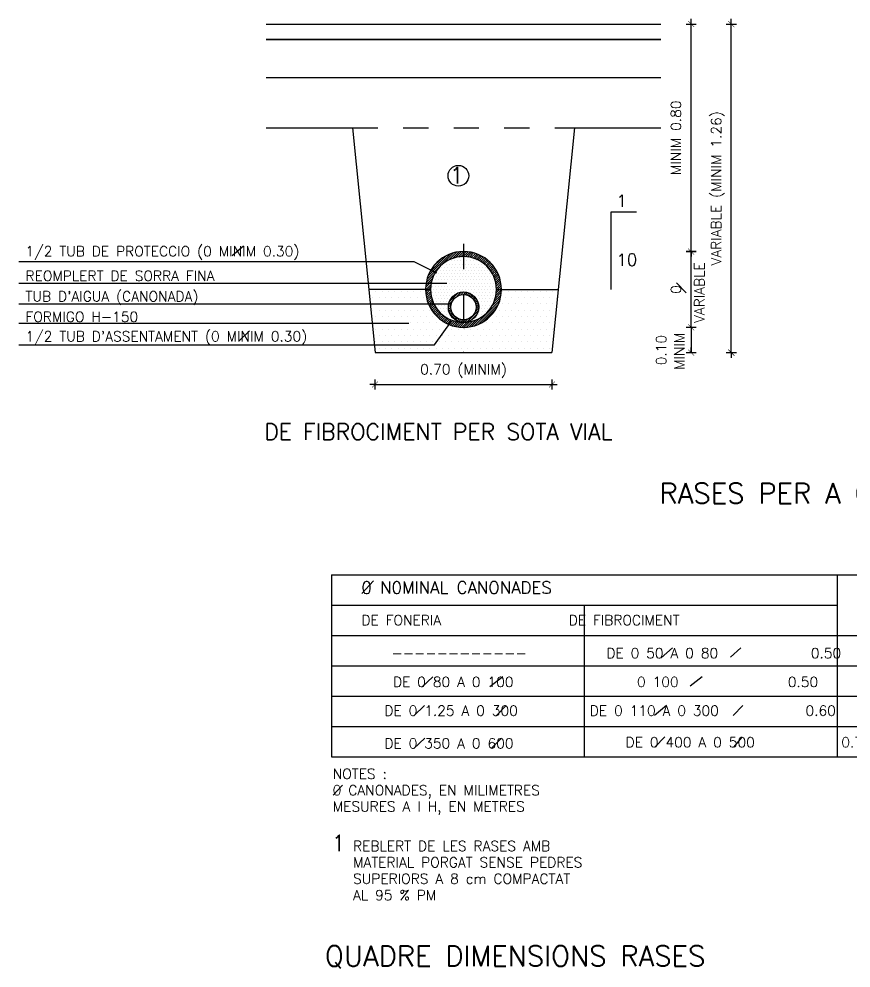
# Model space of a CAD drawing. Extents: x -0.01 to 5.52, y -0.01 to 3.75.
# Drawn here: x -0.005 to 3.286, y -0.005 to 3.749 of the extents above; entities that cross this region are included whole.
import ezdxf
from ezdxf.enums import TextEntityAlignment as Align

# ---------------------------------------------------------------- set-up
doc = ezdxf.new("R2010")
doc.units = 0
doc.header["$LTSCALE"] = 0.1
doc.linetypes.add('DASHDOT', pattern=[1, 0.5, -0.25, 0, -0.25])
doc.linetypes.add('HIDDEN', pattern=[0.375, 0.25, -0.125])
doc.layers.get('0').update_dxf_attribs({"linetype": 'CONTINUOUS'})
doc.layers.get('DEFPOINTS').update_dxf_attribs({"color": 6, "linetype": 'CONTINUOUS'})
doc.styles.add('ROMANS', font='ROMANS8')
doc.dimstyles.get("Standard").update_dxf_attribs({"dimtxt": 0.18, "dimasz": 0.18, "dimexe": 0.18, "dimexo": 0.0625, "dimgap": 0.09, "dimtad": 0, "dimtih": 1, "dimtoh": 1, "dimdec": 4, "dimzin": 0, "dimtxsty": 'STANDARD', "dimcen": 0.09, "dimazin": 3, "dimtfac": 1, "dimtdec": 4, "dimtofl": 0, "dimtmove": 0, "dimatfit": 3, "dimtolj": 1, "dimtzin": 0})

# ---------------------------------------------------------------- blocks, each defined once
blk = doc.blocks.new('COTA')
for p, q in [((0, 50), (0, -50)), ((0, 0), (50, 0))]:
    blk.add_line(p, q)
at = {"const_width": 5}
blk.add_lwpolyline([(-30, -30), (30, 30)], dxfattribs=at)
blk = doc.blocks.new('*D10')
at = {"color": 0, "linetype": 'BYBLOCK'}
blk.add_line((-528.9052, 1373.4069), (-528.9052, 1374.7061), dxfattribs=at)
at = {"layer": 'DEFPOINTS', "color": 0, "linetype": 'BYBLOCK'}
for p in [(-529.9645, 1374.7065), (-528.9052, 1374.7065), (-529.9645, 1373.4065)]:
    blk.add_point(p, dxfattribs=at)
at = {"color": 0, "linetype": 'BYBLOCK', "xscale": 0.0004, "yscale": 0.0004, "zscale": 0.0004}
for p, rotation in [((-528.9052, 1374.7065), 90), ((-528.9052, 1373.4065), 270)]:
    blk.add_blockref('COTA', p, dxfattribs=dict(at, rotation=rotation))
at = {"color": 0, "linetype": 'BYBLOCK', "style": 'ROMANS'}
blk.add_text('VARIABLE (MINIM 1.26)', height=0.04, rotation=90, dxfattribs=at).set_placement((-528.9452, 1374.0565), align=Align.CENTER)
blk = doc.blocks.new('*D9')
at = {"color": 0, "linetype": 'BYBLOCK'}
blk.add_line((-529.0643, 1373.8069), (-529.0643, 1374.7061), dxfattribs=at)
at = {"layer": 'DEFPOINTS', "color": 0, "linetype": 'BYBLOCK'}
for p in [(-529.963, 1374.7065), (-529.0643, 1374.7065), (-529.963, 1373.8065)]:
    blk.add_point(p, dxfattribs=at)
at = {"color": 0, "linetype": 'BYBLOCK', "xscale": 0.0004, "yscale": 0.0004, "zscale": 0.0004}
for p, rotation in [((-529.0643, 1374.7065), 90), ((-529.0643, 1373.8065), 270)]:
    blk.add_blockref('COTA', p, dxfattribs=dict(at, rotation=rotation))
at = {"color": 0, "linetype": 'BYBLOCK', "style": 'ROMANS'}
blk.add_text('MINIM 0.80', height=0.04, rotation=90, dxfattribs=at).set_placement((-529.1043, 1374.2565), align=Align.CENTER)
blk = doc.blocks.new('*D8')
at = {"color": 0, "linetype": 'BYBLOCK'}
blk.add_line((-529.0643, 1373.507), (-529.0643, 1373.8061), dxfattribs=at)
at = {"layer": 'DEFPOINTS', "color": 0, "linetype": 'BYBLOCK'}
for p in [(-529.963, 1373.8065), (-529.0643, 1373.8065), (-529.9625, 1373.5066)]:
    blk.add_point(p, dxfattribs=at)
at = {"color": 0, "linetype": 'BYBLOCK', "xscale": 0.0004, "yscale": 0.0004, "zscale": 0.0004}
for p, rotation in [((-529.0643, 1373.8065), 90), ((-529.0643, 1373.5066), 270)]:
    blk.add_blockref('COTA', p, dxfattribs=dict(at, rotation=rotation))
at = {"color": 0, "linetype": 'BYBLOCK', "style": 'ROMANS'}
blk.add_text('0', height=0.04, rotation=90, dxfattribs=at).set_placement((-529.1043, 1373.6565), align=Align.CENTER)
blk = doc.blocks.new('*D7')
at = {"color": 0, "linetype": 'BYBLOCK'}
blk.add_line((-530.3141, 1373.2804), (-529.6149, 1373.2804), dxfattribs=at)
at = {"layer": 'DEFPOINTS', "color": 0, "linetype": 'BYBLOCK'}
for p in [(-530.3145, 1373.5072), (-529.6145, 1373.5072), (-529.6145, 1373.2804)]:
    blk.add_point(p, dxfattribs=at)
at = {"color": 0, "linetype": 'BYBLOCK', "xscale": 0.0004, "yscale": 0.0004, "zscale": 0.0004, "rotation": 180}
blk.add_blockref('COTA', (-530.3145, 1373.2804), dxfattribs=at)
at = {"color": 0, "linetype": 'BYBLOCK', "xscale": 0.0004, "yscale": 0.0004, "zscale": 0.0004}
blk.add_blockref('COTA', (-529.6145, 1373.2804), dxfattribs=at)
at = {"color": 0, "linetype": 'BYBLOCK', "style": 'ROMANS'}
blk.add_text('0.70 (MINIM)', height=0.04, dxfattribs=at).set_placement((-529.9645, 1373.3204), align=Align.CENTER)
blk = doc.blocks.new('*X6')
at = {"color": 0}
for p, q in [((29712.5, 21975), (29712.5, 21975)), ((29737.5, 21975), (29737.5, 21975)), ((29762.5, 21975), (29762.5, 21975)), ((29787.5, 21975), (29787.5, 21975)), ((29812.5, 21975), (29812.5, 21975)), ((29837.5, 21975), (29837.5, 21975)), ((29862.5, 21975), (29862.5, 21975)), ((29887.5, 21975), (29887.5, 21975)), ((29912.5, 21975), (29912.5, 21975)), ((30237.5, 21975), (30237.5, 21975)), ((30262.5, 21975), (30262.5, 21975)), ((30287.5, 21975), (30287.5, 21975)), ((30312.5, 21975), (30312.5, 21975)), ((30337.5, 21975), (30337.5, 21975)), ((30362.5, 21975), (30362.5, 21975)), ((30387.5, 21975), (30387.5, 21975)), ((30412.5, 21975), (30412.5, 21975)), ((30437.5, 21975), (30437.5, 21975)), ((29725, 21950), (29725, 21950)), ((29750, 21950), (29750, 21950)), ((29775, 21950), (29775, 21950)), ((29800, 21950), (29800, 21950)), ((29825, 21950), (29825, 21950)), ((29850, 21950), (29850, 21950)), ((29875, 21950), (29875, 21950)), ((29900, 21950), (29900, 21950)), ((29925, 21950), (29925, 21950)), ((30250, 21950), (30250, 21950)), ((30275, 21950), (30275, 21950)), ((30300, 21950), (30300, 21950)), ((30325, 21950), (30325, 21950)), ((30350, 21950), (30350, 21950)), ((30375, 21950), (30375, 21950)), ((30400, 21950), (30400, 21950)), ((30425, 21950), (30425, 21950)), ((30450, 21950), (30450, 21950)), ((29725, 21900), (29725, 21900)), ((29737.5, 21925), (29737.5, 21925)), ((29750, 21900), (29750, 21900)), ((29762.5, 21925), (29762.5, 21925)), ((29775, 21900), (29775, 21900)), ((29787.5, 21925), (29787.5, 21925)), ((29800, 21900), (29800, 21900)), ((29812.5, 21925), (29812.5, 21925)), ((29825, 21900), (29825, 21900)), ((29837.5, 21925), (29837.5, 21925)), ((29850, 21900), (29850, 21900)), ((29862.5, 21925), (29862.5, 21925)), ((29875, 21900), (29875, 21900)), ((29887.5, 21925), (29887.5, 21925)), ((29900, 21900), (29900, 21900)), ((29912.5, 21925), (29912.5, 21925)), ((29925, 21900), (29925, 21900)), ((29937.5, 21925), (29937.5, 21925)), ((29950, 21900), (29950, 21900)), ((30225, 21900), (30225, 21900)), ((30237.5, 21925), (30237.5, 21925)), ((30250, 21900), (30250, 21900)), ((30262.5, 21925), (30262.5, 21925)), ((30275, 21900), (30275, 21900)), ((30287.5, 21925), (30287.5, 21925)), ((30300, 21900), (30300, 21900)), ((30312.5, 21925), (30312.5, 21925)), ((30325, 21900), (30325, 21900)), ((30337.5, 21925), (30337.5, 21925)), ((30350, 21900), (30350, 21900)), ((30362.5, 21925), (30362.5, 21925)), ((30375, 21900), (30375, 21900)), ((30387.5, 21925), (30387.5, 21925)), ((30400, 21900), (30400, 21900)), ((30412.5, 21925), (30412.5, 21925)), ((30425, 21900), (30425, 21900)), ((30437.5, 21925), (30437.5, 21925)), ((30450, 21900), (30450, 21900)), ((29725, 21850), (29725, 21850)), ((29737.5, 21875), (29737.5, 21875)), ((29750, 21850), (29750, 21850)), ((29762.5, 21875), (29762.5, 21875)), ((29775, 21850), (29775, 21850)), ((29787.5, 21875), (29787.5, 21875)), ((29800, 21850), (29800, 21850)), ((29812.5, 21875), (29812.5, 21875)), ((29825, 21850), (29825, 21850)), ((29837.5, 21875), (29837.5, 21875)), ((29850, 21850), (29850, 21850)), ((29862.5, 21875), (29862.5, 21875)), ((29875, 21850), (29875, 21850)), ((29887.5, 21875), (29887.5, 21875)), ((29900, 21850), (29900, 21850)), ((29912.5, 21875), (29912.5, 21875)), ((29925, 21850), (29925, 21850)), ((29937.5, 21875), (29937.5, 21875)), ((29950, 21850), (29950, 21850)), ((29962.5, 21875), (29962.5, 21875)), ((29975, 21850), (29975, 21850)), ((30000, 21850), (30000, 21850)), ((30175, 21850), (30175, 21850)), ((30200, 21850), (30200, 21850)), ((30212.5, 21875), (30212.5, 21875)), ((30225, 21850), (30225, 21850)), ((30237.5, 21875), (30237.5, 21875)), ((30250, 21850), (30250, 21850)), ((30262.5, 21875), (30262.5, 21875)), ((30275, 21850), (30275, 21850)), ((30287.5, 21875), (30287.5, 21875)), ((30300, 21850), (30300, 21850)), ((30312.5, 21875), (30312.5, 21875)), ((30325, 21850), (30325, 21850)), ((30337.5, 21875), (30337.5, 21875)), ((30350, 21850), (30350, 21850)), ((30362.5, 21875), (30362.5, 21875)), ((30375, 21850), (30375, 21850)), ((30387.5, 21875), (30387.5, 21875)), ((30400, 21850), (30400, 21850)), ((30412.5, 21875), (30412.5, 21875)), ((30425, 21850), (30425, 21850)), ((30437.5, 21875), (30437.5, 21875)), ((29737.5, 21825), (29737.5, 21825)), ((29762.5, 21825), (29762.5, 21825)), ((29787.5, 21825), (29787.5, 21825)), ((29812.5, 21825), (29812.5, 21825)), ((29837.5, 21825), (29837.5, 21825)), ((29862.5, 21825), (29862.5, 21825)), ((29887.5, 21825), (29887.5, 21825)), ((29912.5, 21825), (29912.5, 21825)), ((29937.5, 21825), (29937.5, 21825)), ((29962.5, 21825), (29962.5, 21825)), ((29987.5, 21825), (29987.5, 21825)), ((30012.5, 21825), (30012.5, 21825)), ((30037.5, 21825), (30037.5, 21825)), ((30062.5, 21825), (30062.5, 21825)), ((30087.5, 21825), (30087.5, 21825)), ((30112.5, 21825), (30112.5, 21825)), ((30137.5, 21825), (30137.5, 21825)), ((30162.5, 21825), (30162.5, 21825)), ((30187.5, 21825), (30187.5, 21825)), ((30212.5, 21825), (30212.5, 21825)), ((30237.5, 21825), (30237.5, 21825)), ((30262.5, 21825), (30262.5, 21825)), ((30287.5, 21825), (30287.5, 21825)), ((30312.5, 21825), (30312.5, 21825)), ((30337.5, 21825), (30337.5, 21825)), ((30362.5, 21825), (30362.5, 21825)), ((30387.5, 21825), (30387.5, 21825)), ((30412.5, 21825), (30412.5, 21825)), ((30437.5, 21825), (30437.5, 21825)), ((29737.5, 21775), (29737.5, 21775)), ((29750, 21800), (29750, 21800)), ((29762.5, 21775), (29762.5, 21775)), ((29775, 21800), (29775, 21800)), ((29787.5, 21775), (29787.5, 21775)), ((29800, 21800), (29800, 21800)), ((29812.5, 21775), (29812.5, 21775)), ((29825, 21800), (29825, 21800)), ((29837.5, 21775), (29837.5, 21775)), ((29850, 21800), (29850, 21800)), ((29862.5, 21775), (29862.5, 21775)), ((29875, 21800), (29875, 21800)), ((29887.5, 21775), (29887.5, 21775)), ((29900, 21800), (29900, 21800)), ((29912.5, 21775), (29912.5, 21775)), ((29925, 21800), (29925, 21800)), ((29937.5, 21775), (29937.5, 21775)), ((29950, 21800), (29950, 21800)), ((29962.5, 21775), (29962.5, 21775)), ((29975, 21800), (29975, 21800)), ((29987.5, 21775), (29987.5, 21775)), ((30000, 21800), (30000, 21800)), ((30012.5, 21775), (30012.5, 21775)), ((30025, 21800), (30025, 21800)), ((30037.5, 21775), (30037.5, 21775)), ((30050, 21800), (30050, 21800)), ((30062.5, 21775), (30062.5, 21775)), ((30075, 21800), (30075, 21800)), ((30087.5, 21775), (30087.5, 21775)), ((30100, 21800), (30100, 21800)), ((30112.5, 21775), (30112.5, 21775)), ((30125, 21800), (30125, 21800)), ((30137.5, 21775), (30137.5, 21775)), ((30150, 21800), (30150, 21800)), ((30162.5, 21775), (30162.5, 21775)), ((30175, 21800), (30175, 21800)), ((30187.5, 21775), (30187.5, 21775)), ((30200, 21800), (30200, 21800)), ((30212.5, 21775), (30212.5, 21775)), ((30225, 21800), (30225, 21800)), ((30237.5, 21775), (30237.5, 21775)), ((30250, 21800), (30250, 21800)), ((30262.5, 21775), (30262.5, 21775)), ((30275, 21800), (30275, 21800)), ((30287.5, 21775), (30287.5, 21775)), ((30300, 21800), (30300, 21800)), ((30312.5, 21775), (30312.5, 21775)), ((30325, 21800), (30325, 21800)), ((30337.5, 21775), (30337.5, 21775)), ((30350, 21800), (30350, 21800)), ((30362.5, 21775), (30362.5, 21775)), ((30375, 21800), (30375, 21800)), ((30387.5, 21775), (30387.5, 21775)), ((30400, 21800), (30400, 21800)), ((30412.5, 21775), (30412.5, 21775)), ((30425, 21800), (30425, 21800)), ((30437.5, 21775), (30437.5, 21775)), ((29750, 21750), (29750, 21750)), ((29775, 21750), (29775, 21750)), ((29800, 21750), (29800, 21750)), ((29825, 21750), (29825, 21750)), ((29850, 21750), (29850, 21750)), ((29875, 21750), (29875, 21750)), ((29900, 21750), (29900, 21750)), ((29925, 21750), (29925, 21750)), ((29950, 21750), (29950, 21750)), ((29975, 21750), (29975, 21750)), ((30000, 21750), (30000, 21750)), ((30025, 21750), (30025, 21750)), ((30050, 21750), (30050, 21750)), ((30075, 21750), (30075, 21750)), ((30100, 21750), (30100, 21750)), ((30125, 21750), (30125, 21750)), ((30150, 21750), (30150, 21750)), ((30175, 21750), (30175, 21750)), ((30200, 21750), (30200, 21750)), ((30225, 21750), (30225, 21750)), ((30250, 21750), (30250, 21750)), ((30275, 21750), (30275, 21750)), ((30300, 21750), (30300, 21750)), ((30325, 21750), (30325, 21750)), ((30350, 21750), (30350, 21750)), ((30375, 21750), (30375, 21750)), ((30400, 21750), (30400, 21750)), ((30425, 21750), (30425, 21750))]:
    blk.add_line(p, q, dxfattribs=at)
blk = doc.blocks.new('*X1')
at = {"color": 0}
for p, q in [((31731.25, 22087.5), (31731.25, 22087.5)), ((31743.75, 22087.5), (31743.75, 22087.5)), ((31756.25, 22087.5), (31756.25, 22087.5)), ((31762.5, 22100), (31762.5, 22100)), ((31768.75, 22087.5), (31768.75, 22087.5)), ((31775, 22100), (31775, 22100)), ((31781.25, 22087.5), (31781.25, 22087.5)), ((31787.5, 22100), (31787.5, 22100)), ((31793.75, 22087.5), (31793.75, 22087.5)), ((31800, 22100), (31800, 22100)), ((31806.25, 22087.5), (31806.25, 22087.5)), ((31812.5, 22100), (31812.5, 22100)), ((31818.75, 22087.5), (31818.75, 22087.5)), ((31825, 22100), (31825, 22100)), ((31831.25, 22087.5), (31831.25, 22087.5)), ((31843.75, 22087.5), (31843.75, 22087.5)), ((31856.25, 22087.5), (31856.25, 22087.5)), ((31687.5, 22050), (31687.5, 22050)), ((31700, 22050), (31700, 22050)), ((31706.25, 22062.5), (31706.25, 22062.5)), ((31712.5, 22075), (31712.5, 22075)), ((31712.5, 22050), (31712.5, 22050)), ((31718.75, 22062.5), (31718.75, 22062.5)), ((31725, 22075), (31725, 22075)), ((31725, 22050), (31725, 22050)), ((31731.25, 22062.5), (31731.25, 22062.5)), ((31737.5, 22075), (31737.5, 22075)), ((31737.5, 22050), (31737.5, 22050)), ((31743.75, 22062.5), (31743.75, 22062.5)), ((31750, 22075), (31750, 22075)), ((31750, 22050), (31750, 22050)), ((31756.25, 22062.5), (31756.25, 22062.5)), ((31762.5, 22075), (31762.5, 22075)), ((31762.5, 22050), (31762.5, 22050)), ((31768.75, 22062.5), (31768.75, 22062.5)), ((31775, 22075), (31775, 22075)), ((31775, 22050), (31775, 22050)), ((31781.25, 22062.5), (31781.25, 22062.5)), ((31787.5, 22075), (31787.5, 22075)), ((31787.5, 22050), (31787.5, 22050)), ((31793.75, 22062.5), (31793.75, 22062.5)), ((31800, 22075), (31800, 22075)), ((31800, 22050), (31800, 22050)), ((31806.25, 22062.5), (31806.25, 22062.5)), ((31812.5, 22075), (31812.5, 22075)), ((31812.5, 22050), (31812.5, 22050)), ((31818.75, 22062.5), (31818.75, 22062.5)), ((31825, 22075), (31825, 22075)), ((31825, 22050), (31825, 22050)), ((31831.25, 22062.5), (31831.25, 22062.5)), ((31837.5, 22075), (31837.5, 22075)), ((31837.5, 22050), (31837.5, 22050)), ((31843.75, 22062.5), (31843.75, 22062.5)), ((31850, 22075), (31850, 22075)), ((31850, 22050), (31850, 22050)), ((31856.25, 22062.5), (31856.25, 22062.5)), ((31862.5, 22075), (31862.5, 22075)), ((31862.5, 22050), (31862.5, 22050)), ((31868.75, 22062.5), (31868.75, 22062.5)), ((31875, 22075), (31875, 22075)), ((31875, 22050), (31875, 22050)), ((31881.25, 22062.5), (31881.25, 22062.5)), ((31887.5, 22050), (31887.5, 22050)), ((31668.75, 22012.5), (31668.75, 22012.5)), ((31675, 22025), (31675, 22025)), ((31681.25, 22037.5), (31681.25, 22037.5)), ((31681.25, 22012.5), (31681.25, 22012.5)), ((31687.5, 22025), (31687.5, 22025)), ((31693.75, 22037.5), (31693.75, 22037.5)), ((31693.75, 22012.5), (31693.75, 22012.5)), ((31700, 22025), (31700, 22025)), ((31706.25, 22037.5), (31706.25, 22037.5)), ((31706.25, 22012.5), (31706.25, 22012.5)), ((31712.5, 22025), (31712.5, 22025)), ((31718.75, 22037.5), (31718.75, 22037.5)), ((31718.75, 22012.5), (31718.75, 22012.5)), ((31725, 22025), (31725, 22025)), ((31731.25, 22037.5), (31731.25, 22037.5)), ((31731.25, 22012.5), (31731.25, 22012.5)), ((31737.5, 22025), (31737.5, 22025)), ((31743.75, 22037.5), (31743.75, 22037.5)), ((31743.75, 22012.5), (31743.75, 22012.5)), ((31750, 22025), (31750, 22025)), ((31756.25, 22037.5), (31756.25, 22037.5)), ((31756.25, 22012.5), (31756.25, 22012.5)), ((31762.5, 22025), (31762.5, 22025)), ((31768.75, 22037.5), (31768.75, 22037.5)), ((31768.75, 22012.5), (31768.75, 22012.5)), ((31775, 22025), (31775, 22025)), ((31781.25, 22037.5), (31781.25, 22037.5)), ((31781.25, 22012.5), (31781.25, 22012.5)), ((31787.5, 22025), (31787.5, 22025)), ((31793.75, 22037.5), (31793.75, 22037.5)), ((31793.75, 22012.5), (31793.75, 22012.5)), ((31800, 22025), (31800, 22025)), ((31806.25, 22037.5), (31806.25, 22037.5)), ((31806.25, 22012.5), (31806.25, 22012.5)), ((31812.5, 22025), (31812.5, 22025)), ((31818.75, 22037.5), (31818.75, 22037.5)), ((31818.75, 22012.5), (31818.75, 22012.5)), ((31825, 22025), (31825, 22025)), ((31831.25, 22037.5), (31831.25, 22037.5)), ((31831.25, 22012.5), (31831.25, 22012.5)), ((31837.5, 22025), (31837.5, 22025)), ((31843.75, 22037.5), (31843.75, 22037.5)), ((31843.75, 22012.5), (31843.75, 22012.5)), ((31850, 22025), (31850, 22025)), ((31856.25, 22037.5), (31856.25, 22037.5)), ((31856.25, 22012.5), (31856.25, 22012.5)), ((31862.5, 22025), (31862.5, 22025)), ((31868.75, 22037.5), (31868.75, 22037.5)), ((31868.75, 22012.5), (31868.75, 22012.5)), ((31875, 22025), (31875, 22025)), ((31881.25, 22037.5), (31881.25, 22037.5)), ((31881.25, 22012.5), (31881.25, 22012.5)), ((31887.5, 22025), (31887.5, 22025)), ((31893.75, 22037.5), (31893.75, 22037.5)), ((31893.75, 22012.5), (31893.75, 22012.5)), ((31900, 22025), (31900, 22025)), ((31906.25, 22037.5), (31906.25, 22037.5)), ((31906.25, 22012.5), (31906.25, 22012.5)), ((31668.75, 21987.5), (31668.75, 21987.5)), ((31675, 22000), (31675, 22000)), ((31675, 21975), (31675, 21975)), ((31681.25, 21987.5), (31681.25, 21987.5)), ((31687.5, 22000), (31687.5, 22000)), ((31687.5, 21975), (31687.5, 21975)), ((31693.75, 21987.5), (31693.75, 21987.5)), ((31700, 22000), (31700, 22000)), ((31700, 21975), (31700, 21975)), ((31706.25, 21987.5), (31706.25, 21987.5)), ((31712.5, 22000), (31712.5, 22000)), ((31712.5, 21975), (31712.5, 21975)), ((31718.75, 21987.5), (31718.75, 21987.5)), ((31725, 22000), (31725, 22000)), ((31725, 21975), (31725, 21975)), ((31731.25, 21987.5), (31731.25, 21987.5)), ((31737.5, 22000), (31737.5, 22000)), ((31737.5, 21975), (31737.5, 21975)), ((31743.75, 21987.5), (31743.75, 21987.5)), ((31750, 22000), (31750, 22000)), ((31750, 21975), (31750, 21975)), ((31756.25, 21987.5), (31756.25, 21987.5)), ((31762.5, 22000), (31762.5, 22000)), ((31762.5, 21975), (31762.5, 21975)), ((31768.75, 21987.5), (31768.75, 21987.5)), ((31775, 22000), (31775, 22000)), ((31775, 21975), (31775, 21975)), ((31781.25, 21987.5), (31781.25, 21987.5)), ((31787.5, 22000), (31787.5, 22000)), ((31787.5, 21975), (31787.5, 21975)), ((31793.75, 21987.5), (31793.75, 21987.5)), ((31800, 22000), (31800, 22000)), ((31800, 21975), (31800, 21975)), ((31806.25, 21987.5), (31806.25, 21987.5)), ((31812.5, 22000), (31812.5, 22000)), ((31812.5, 21975), (31812.5, 21975)), ((31818.75, 21987.5), (31818.75, 21987.5)), ((31825, 22000), (31825, 22000)), ((31825, 21975), (31825, 21975)), ((31831.25, 21987.5), (31831.25, 21987.5)), ((31837.5, 22000), (31837.5, 22000)), ((31837.5, 21975), (31837.5, 21975)), ((31843.75, 21987.5), (31843.75, 21987.5)), ((31850, 22000), (31850, 22000)), ((31850, 21975), (31850, 21975)), ((31856.25, 21987.5), (31856.25, 21987.5)), ((31862.5, 22000), (31862.5, 22000)), ((31862.5, 21975), (31862.5, 21975)), ((31868.75, 21987.5), (31868.75, 21987.5)), ((31875, 22000), (31875, 22000)), ((31875, 21975), (31875, 21975)), ((31881.25, 21987.5), (31881.25, 21987.5)), ((31887.5, 22000), (31887.5, 22000)), ((31887.5, 21975), (31887.5, 21975)), ((31893.75, 21987.5), (31893.75, 21987.5)), ((31900, 22000), (31900, 22000)), ((31900, 21975), (31900, 21975)), ((31906.25, 21987.5), (31906.25, 21987.5)), ((31912.5, 22000), (31912.5, 22000)), ((31912.5, 21975), (31912.5, 21975)), ((31918.75, 21987.5), (31918.75, 21987.5)), ((31668.75, 21962.5), (31668.75, 21962.5)), ((31668.75, 21937.5), (31668.75, 21937.5)), ((31675, 21950), (31675, 21950)), ((31681.25, 21962.5), (31681.25, 21962.5)), ((31681.25, 21937.5), (31681.25, 21937.5)), ((31687.5, 21950), (31687.5, 21950)), ((31693.75, 21962.5), (31693.75, 21962.5)), ((31693.75, 21937.5), (31693.75, 21937.5)), ((31700, 21950), (31700, 21950)), ((31706.25, 21962.5), (31706.25, 21962.5)), ((31706.25, 21937.5), (31706.25, 21937.5)), ((31712.5, 21950), (31712.5, 21950)), ((31718.75, 21962.5), (31718.75, 21962.5)), ((31718.75, 21937.5), (31718.75, 21937.5)), ((31725, 21950), (31725, 21950)), ((31731.25, 21962.5), (31731.25, 21962.5)), ((31731.25, 21937.5), (31731.25, 21937.5)), ((31737.5, 21950), (31737.5, 21950)), ((31743.75, 21962.5), (31743.75, 21962.5)), ((31750, 21950), (31750, 21950)), ((31756.25, 21962.5), (31756.25, 21962.5)), ((31768.75, 21962.5), (31768.75, 21962.5)), ((31818.75, 21962.5), (31818.75, 21962.5)), ((31831.25, 21962.5), (31831.25, 21962.5)), ((31837.5, 21950), (31837.5, 21950)), ((31843.75, 21962.5), (31843.75, 21962.5)), ((31843.75, 21937.5), (31843.75, 21937.5)), ((31850, 21950), (31850, 21950)), ((31856.25, 21962.5), (31856.25, 21962.5)), ((31856.25, 21937.5), (31856.25, 21937.5)), ((31862.5, 21950), (31862.5, 21950)), ((31868.75, 21962.5), (31868.75, 21962.5)), ((31868.75, 21937.5), (31868.75, 21937.5)), ((31875, 21950), (31875, 21950)), ((31881.25, 21962.5), (31881.25, 21962.5)), ((31881.25, 21937.5), (31881.25, 21937.5)), ((31887.5, 21950), (31887.5, 21950)), ((31893.75, 21962.5), (31893.75, 21962.5)), ((31893.75, 21937.5), (31893.75, 21937.5)), ((31900, 21950), (31900, 21950)), ((31906.25, 21962.5), (31906.25, 21962.5)), ((31906.25, 21937.5), (31906.25, 21937.5)), ((31912.5, 21950), (31912.5, 21950)), ((31918.75, 21962.5), (31918.75, 21962.5)), ((31675, 21925), (31675, 21925)), ((31681.25, 21912.5), (31681.25, 21912.5)), ((31687.5, 21925), (31687.5, 21925)), ((31687.5, 21900), (31687.5, 21900)), ((31693.75, 21912.5), (31693.75, 21912.5)), ((31700, 21925), (31700, 21925)), ((31700, 21900), (31700, 21900)), ((31706.25, 21912.5), (31706.25, 21912.5)), ((31706.25, 21887.5), (31706.25, 21887.5)), ((31712.5, 21925), (31712.5, 21925)), ((31712.5, 21900), (31712.5, 21900)), ((31718.75, 21912.5), (31718.75, 21912.5)), ((31718.75, 21887.5), (31718.75, 21887.5)), ((31725, 21925), (31725, 21925)), ((31725, 21900), (31725, 21900)), ((31731.25, 21912.5), (31731.25, 21912.5)), ((31731.25, 21887.5), (31731.25, 21887.5)), ((31850, 21925), (31850, 21925)), ((31856.25, 21912.5), (31856.25, 21912.5)), ((31856.25, 21887.5), (31856.25, 21887.5)), ((31862.5, 21925), (31862.5, 21925)), ((31862.5, 21900), (31862.5, 21900)), ((31868.75, 21912.5), (31868.75, 21912.5)), ((31868.75, 21887.5), (31868.75, 21887.5)), ((31875, 21925), (31875, 21925)), ((31875, 21900), (31875, 21900)), ((31881.25, 21912.5), (31881.25, 21912.5)), ((31881.25, 21887.5), (31881.25, 21887.5)), ((31887.5, 21925), (31887.5, 21925)), ((31887.5, 21900), (31887.5, 21900)), ((31893.75, 21912.5), (31893.75, 21912.5)), ((31900, 21925), (31900, 21925)), ((31906.25, 21912.5), (31906.25, 21912.5)), ((31912.5, 21925), (31912.5, 21925)), ((31712.5, 21875), (31712.5, 21875)), ((31725, 21875), (31725, 21875)), ((31731.25, 21862.5), (31731.25, 21862.5)), ((31737.5, 21875), (31737.5, 21875)), ((31743.75, 21862.5), (31743.75, 21862.5)), ((31762.5, 21850), (31762.5, 21850)), ((31825, 21850), (31825, 21850)), ((31843.75, 21862.5), (31843.75, 21862.5)), ((31850, 21875), (31850, 21875)), ((31856.25, 21862.5), (31856.25, 21862.5)), ((31862.5, 21875), (31862.5, 21875)), ((31875, 21875), (31875, 21875))]:
    blk.add_line(p, q, dxfattribs=at)
blk = doc.blocks.new('*X2')
at = {"color": 0}
for p, q in [((31767.7, 21947.8), (31783.7, 21963.8)), ((31782.1, 21953.3), (31793.2, 21964.4)), ((31792, 21954.4), (31801.4, 21963.8)), ((31733.3, 21913.4), (31749.3, 21929.4)), ((31736.4, 21925.3), (31771.8, 21960.7)), ((31800.3, 21953.8), (31808.7, 21962.2)), ((31807.5, 21952.2), (31815.3, 21960)), ((31813.8, 21949.7), (31821.3, 21957.1)), ((31819.6, 21946.6), (31826.8, 21953.8)), ((31824.7, 21942.8), (31831.8, 21949.9)), ((31829.2, 21938.5), (31836.3, 21945.6)), ((31833.2, 21933.7), (31840.3, 21940.8)), ((31836.6, 21928.3), (31843.9, 21935.6)), ((31839.4, 21922.2), (31847, 21929.8)), ((31732.6, 21903.9), (31743.8, 21915)), ((31733.3, 21895.7), (31742.6, 21905)), ((31734.8, 21888.4), (31743.2, 21896.8)), ((31737.1, 21881.8), (31744.9, 21889.6)), ((31807.7, 21846.4), (31850.7, 21889.4)), ((31839.5, 21887), (31852.5, 21899.9)), ((31841.4, 21915.4), (31849.5, 21923.5)), ((31842.3, 21898.6), (31852.5, 21908.8)), ((31842.5, 21907.7), (31851.4, 21916.6)), ((31739.9, 21875.8), (31747.4, 21883.2)), ((31743.3, 21870.3), (31750.5, 21877.5)), ((31747.1, 21865.3), (31754.2, 21872.4)), ((31751.5, 21860.8), (31758.5, 21867.9)), ((31756.2, 21856.7), (31763.4, 21863.9)), ((31761.5, 21853.2), (31768.8, 21860.5)), ((31767.2, 21850.1), (31774.9, 21857.7)), ((31773.6, 21847.5), (31781.7, 21855.6)), ((31780.5, 21845.7), (31789.4, 21854.5)), ((31788.3, 21844.6), (31798.5, 21854.8)), ((31797.1, 21844.6), (31810.1, 21857.6)), ((31822.7, 21852.5), (31844.6, 21874.4))]:
    blk.add_line(p, q, dxfattribs=at)
blk = doc.blocks.new('*X3')
at = {"color": 0}
for p, q in [((31647.8, 22013.5), (31753.6, 22119.3)), ((31652, 22026.5), (31740.6, 22115.1)), ((31733.2, 22090.1), (31765, 22121.9)), ((31748.8, 22096.8), (31775.4, 22123.4)), ((31761.5, 22100.6), (31785.1, 22124.2)), ((31772.6, 22102.9), (31794.1, 22124.4)), ((31782.6, 22104), (31802.6, 22124.1)), ((31791.8, 22104.4), (31810.7, 22123.3)), ((31800.4, 22104.2), (31818.4, 22122.2)), ((31808.5, 22103.5), (31825.8, 22120.7)), ((31816.2, 22102.3), (31832.8, 22118.9)), ((31823.4, 22100.7), (31839.6, 22116.9)), ((31830.4, 22098.8), (31846.1, 22114.6)), ((31658.8, 22042.1), (31724.9, 22108.3)), ((31673.9, 22066.1), (31701, 22093.1)), ((31837, 22096.6), (31852.4, 22112)), ((31843.4, 22094.1), (31858.5, 22109.2)), ((31849.4, 22091.4), (31864.3, 22106.2)), ((31855.3, 22088.4), (31869.9, 22103)), ((31860.8, 22085.1), (31875.3, 22099.6)), ((31866.2, 22081.6), (31880.6, 22096)), ((31871.3, 22077.9), (31885.6, 22092.2)), ((31876.2, 22074), (31890.4, 22088.2)), ((31880.9, 22069.8), (31895.1, 22084)), ((31885.4, 22065.5), (31899.6, 22079.6)), ((31889.7, 22060.9), (31903.9, 22075.1)), ((31893.8, 22056.1), (31908, 22070.3)), ((31897.6, 22051.1), (31911.9, 22065.4)), ((31901.2, 22045.9), (31915.6, 22060.3)), ((31904.6, 22040.5), (31919.2, 22055)), ((31907.8, 22034.8), (31922.5, 22049.5)), ((31910.7, 22028.9), (31925.6, 22043.8)), ((31913.4, 22022.7), (31928.6, 22037.9)), ((31642.8, 21982), (31666.4, 22005.6)), ((31643.6, 21991.6), (31670.2, 22018.2)), ((31645.2, 22002), (31677, 22033.9)), ((31915.7, 22016.2), (31931.3, 22031.8)), ((31917.8, 22009.5), (31933.7, 22025.4)), ((31919.6, 22002.4), (31935.9, 22018.8)), ((31921, 21995), (31937.9, 22011.9)), ((31922, 21987.2), (31939.6, 22004.7)), ((31644.6, 21974.9), (31664.2, 21994.5)), ((31653.5, 21974.9), (31663, 21984.5)), ((31662.3, 21974.9), (31662.6, 21975.3)), ((31922.6, 21978.9), (31940.9, 21997.2)), ((31927.5, 21974.9), (31941.9, 21989.4)), ((31936.3, 21974.9), (31942.5, 21981.1))]:
    blk.add_line(p, q, dxfattribs=at)
blk = doc.blocks.new('*X4')
at = {"color": 0}
for p, q in [((31642.7, 21973), (31643.6, 21973.9)), ((31643, 21964.5), (31652.5, 21973.9)), ((31643.7, 21956.4), (31661.3, 21973.9)), ((31644.9, 21948.7), (31662.9, 21966.7)), ((31917.6, 21938.6), (31942.2, 21963.2)), ((31920.4, 21950.2), (31942.6, 21972.4)), ((31921.9, 21960.5), (31935.3, 21973.9)), ((31922.6, 21970), (31926.5, 21973.9)), ((31646.3, 21941.3), (31663.6, 21958.6)), ((31648.1, 21934.2), (31664.8, 21950.9)), ((31650.2, 21927.5), (31666.3, 21943.6)), ((31652.5, 21920.9), (31668.2, 21936.7)), ((31655.1, 21914.7), (31670.5, 21930.1)), ((31836.6, 21831), (31936.1, 21930.5)), ((31903.9, 21907.2), (31939.2, 21942.5)), ((31912.9, 21925), (31941.1, 21953.3)), ((31657.9, 21908.6), (31672.9, 21923.7)), ((31660.9, 21902.8), (31675.7, 21917.6)), ((31664.1, 21897.2), (31678.7, 21911.8)), ((31667.5, 21891.7), (31682, 21906.2)), ((31671.1, 21886.5), (31685.5, 21900.9)), ((31674.9, 21881.5), (31689.2, 21895.7)), ((31678.9, 21876.6), (31693.1, 21890.8)), ((31850.4, 21836), (31931.1, 21916.7)), ((31867.9, 21844.7), (31922.4, 21899.1)), ((31683.1, 21872), (31697.2, 21886.1)), ((31687.4, 21867.5), (31701.6, 21881.6)), ((31692, 21863.2), (31706.2, 21877.4)), ((31696.7, 21859.1), (31710.9, 21873.3)), ((31701.6, 21855.2), (31715.9, 21869.5)), ((31706.8, 21851.5), (31721.2, 21865.9)), ((31712.1, 21847.9), (31726.6, 21862.5)), ((31717.6, 21844.6), (31732.3, 21859.3)), ((31723.3, 21841.4), (31738.2, 21856.4)), ((31729.2, 21838.5), (31744.4, 21853.7)), ((31735.3, 21835.8), (31750.8, 21851.3)), ((31813.8, 21825.9), (31842.1, 21854.2)), ((31824.6, 21827.9), (31859.9, 21863.2)), ((31741.7, 21833.3), (31757.6, 21849.2)), ((31748.3, 21831.1), (31764.7, 21847.5)), ((31755.2, 21829.2), (31772.1, 21846.1)), ((31762.4, 21827.5), (31779.9, 21845.1)), ((31769.9, 21826.2), (31788.2, 21844.5)), ((31777.7, 21825.2), (31797, 21844.5)), ((31785.9, 21824.6), (31806.5, 21845.2)), ((31794.6, 21824.4), (31816.9, 21846.7)), ((31803.9, 21824.9), (31828.5, 21849.5))]:
    blk.add_line(p, q, dxfattribs=at)

msp = doc.modelspace()

# ---------------------------------------------------------------- linework, layer by layer
for p, q in [((0.97311, 3.72915), (2.53311, 3.72915)), ((0.97311, 3.66915), (2.53311, 3.66915)), ((0.97311, 3.66815), (2.53311, 3.66815)), ((0.97311, 3.51815), (2.53311, 3.51815)), ((0.97311, 3.31815), (1.31421, 3.31815)), ((1.31421, 3.31815), (1.40311, 2.42915)), ((2.19201, 3.31815), (2.10311, 2.42915)), ((2.19201, 3.31815), (2.53311, 3.31815)), ((2.3376, 2.98647), (2.4376, 2.98647)), ((2.3376, 2.67903), (2.3376, 2.98647)), ((0.88261, 2.85067), (0.83771, 2.81171)), ((-0.00511, 2.79), (1.55681, 2.79)), ((1.55681, 2.79), (1.64653, 2.74511)), ((-0.00511, 2.70431), (1.68731, 2.70431)), ((2.59607, 2.70579), (2.63337, 2.66613)), ((1.60311, 2.67865), (1.37816, 2.67865)), ((1.60311, 2.67965), (1.62311, 2.67965)), ((1.60311, 2.67865), (1.62311, 2.67865)), ((1.88311, 2.67965), (1.90311, 2.67965)), ((1.88311, 2.67865), (1.90311, 2.67865)), ((1.90311, 2.67865), (2.12806, 2.67865)), ((-0.00511, 2.6227), (1.70231, 2.6227)), ((1.63837, 2.45948), (1.70578, 2.55376)), ((-0.00511, 2.54517), (1.53642, 2.54517)), ((2.65332, 2.52916), (2.65332, 2.42915)), ((0.90656, 2.51501), (0.86465, 2.47455)), ((-0.00511, 2.45948), (1.63837, 2.45948)), ((1.40311, 2.42915), (2.10311, 2.42915)), ((1.23063, 1.55049), (1.23063, 0.83049)), ((1.23063, 1.55049), (4.23063, 1.55049)), ((3.23063, 1.55049), (3.23063, 0.83049)), ((1.39738, 1.52659), (1.35084, 1.47641)), ((1.23063, 1.43049), (3.23063, 1.43049)), ((2.23063, 1.43049), (2.23063, 0.83049)), ((1.23063, 1.31049), (4.23063, 1.31049)), ((2.5799, 1.26099), (2.53476, 1.22184)), ((2.85068, 1.26099), (2.80856, 1.22485)), ((1.23063, 1.19049), (4.23063, 1.19049)), ((1.63214, 1.14656), (1.59002, 1.10741)), ((1.90895, 1.14656), (1.8578, 1.10741)), ((2.69724, 1.14656), (2.6491, 1.11042)), ((1.23063, 1.07049), (4.23063, 1.07049)), ((1.59938, 1.03323), (1.5573, 0.9931)), ((1.92132, 1.03323), (1.88218, 0.9931)), ((2.55553, 1.03317), (2.50881, 0.99353)), ((2.85744, 1.03317), (2.82006, 0.99425)), ((1.23063, 0.95049), (4.23063, 0.95049)), ((1.60035, 0.90403), (1.55632, 0.86389)), ((1.90371, 0.90403), (1.86359, 0.86487)), ((2.54906, 0.9092), (2.51025, 0.86884)), ((2.85456, 0.90848), (2.82078, 0.86884)), ((1.23063, 0.83049), (4.23063, 0.83049)), ((1.27484, 0.71808), (1.23696, 0.67834))]:
    msp.add_line(p, q)
at = {"linetype": 'HIDDEN'}
msp.add_line((1.31421, 3.31815), (2.19201, 3.31815), dxfattribs=at)
at = {"linetype": 'DASHDOT'}
msp.add_line((1.75311, 2.85944), (1.75311, 2.49886), dxfattribs=at)
at = {"color": 0, "linetype": 'BYBLOCK'}
for p, q in [((2.65332, 2.52996), (2.65372, 2.52996)), ((2.65332, 2.52956), (2.65332, 2.52996)), ((2.65332, 2.42875), (2.65332, 2.42835))]:
    msp.add_line(p, q, dxfattribs=at)
for centre, radius in [((1.73286, 3.12899), 0.04095), ((1.75311, 2.60915), 0.06), ((1.75311, 2.60915), 0.05)]:
    msp.add_circle(centre, radius)
for radius, start, end in [(0.15, 0.19099, 179.80901), (0.13, 0.22037, 179.77963), (0.15, 180.19099, 359.80901), (0.13, 180.22037, 359.77963)]:
    msp.add_arc((1.75311, 2.67915), radius, start, end)
for p in [(1.75511, 2.52916), (2.65332, 2.52916), (1.75311, 2.42915)]:
    msp.add_point(p, dxfattribs=at)

# ---------------------------------------------------------------- block references
at = {"xscale": 0.001, "yscale": 0.001, "zscale": 0.001}
for name, p in [('*X3', (-30.03953, -19.29528)), ('*X1', (-30.03953, -19.29528)), ('*X6', (-28.33056, -19.30253)), ('*X4', (-30.03953, -19.29528)), ('*X2', (-30.03953, -19.29528))]:
    msp.add_blockref(name, p, dxfattribs=at)
at = {"color": 0, "linetype": 'BYBLOCK', "xscale": 0.0004, "yscale": 0.0004, "zscale": 0.0004}
for p, rotation in [((2.65332, 2.52916), 270), ((2.65332, 2.42915), 90)]:
    msp.add_blockref('COTA', p, dxfattribs=dict(at, rotation=rotation))

# ---------------------------------------------------------------- texts
at = {"style": 'ROMANS'}
for s, height, p in [('1', 0.064, (1.69905, 3.09836)), ('1', 0.048, (2.35799, 3.00574)), ('1/2 TUB DE PROTECCIO (0 MINIM 0.30)', 0.04, (0.02069, 2.81032)), ('10', 0.048, (2.35799, 2.7726)), ('REOMPLERT DE SORRA FINA', 0.04, (0.02069, 2.71291)), ("TUB D'AIGUA (CANONADA)", 0.04, (0.02069, 2.63183)), ('FORMIGO H-150', 0.04, (0.02069, 2.55075)), ("1/2 TUB D'ASSENTAMENT (0 MINIM 0.30)", 0.04, (0.02069, 2.47374)), ('DE FIBROCIMENT PER SOTA VIAL', 0.064, (0.96502, 2.08431)), ('RASES PER A CONDUCCIONS', 0.08, (2.52831, 1.83277)), ('0 N0MINAL CANONADES', 0.048, (1.34925, 1.47607)), ('DE FONERIA                DE FIBROCIMENT', 0.04, (1.34925, 1.35103)), ('------------         DE 0 50 A 0 80           0.50          0.80', 0.04, (1.46851, 1.22031)), ('DE 0 80 A 0 100               0 100              0.50          1.25', 0.04, (1.47419, 1.10664)), ('DE 0 1.25 A 0 300        DE 0 110 A 0 300          0.60          1.25', 0.04, (1.44012, 0.99297)), ('DE 0 350 A 0 600         ', 0.04, (1.44012, 0.86344)), ('DE 0 400 A 0 500          0.70          1.50', 0.04, (2.39423, 0.86793)), ('NOTES :', 0.04, (1.23566, 0.74289)), ('0 CANONADES, EN MILIMETRES', 0.04, (1.23566, 0.67813)), ('MESURES A I H, EN METRES', 0.04, (1.23596, 0.61402)), ('1', 0.064, (1.23117, 0.45693)), ('REBLERT DE LES RASES AMB', 0.04, (1.3162, 0.45762)), ('MATERIAL PORGAT SENSE PEDRES', 0.04, (1.3162, 0.39285)), ('SUPERIORS A 8 cm COMPACTAT', 0.04, (1.3162, 0.32809)), ('AL 95 % PM', 0.04, (1.3162, 0.26333)), ('QUADRE DIMENSIONS RASES', 0.08, (1.2045, 0.00249))]:
    msp.add_text(s, height=height, dxfattribs=at).set_placement(p)
for s, p in [('VARIABLE', (2.70589, 2.54655)), ('MINIM', (2.62685, 2.36058))]:
    msp.add_text(s, height=0.04, rotation=90, dxfattribs=at).set_placement(p)
at = {"color": 0, "linetype": 'BYBLOCK', "style": 'ROMANS'}
msp.add_text('0.10', height=0.04, rotation=90, dxfattribs=at).set_placement((2.55508, 2.3792))

# ---------------------------------------------------------------- dimensions: what is measured, and where the dimension line sits
for base, p1, p2, text, picture, middle in [((2.81245, 3.72915), (1.75311, 2.42915), (1.75311, 3.72915), 'VARIABLE (MINIM 1.26)', '*D10', (2.77245, 3.07915)), ((2.65332, 3.72915), (1.75457, 2.82914), (1.75457, 3.72915), 'MINIM 0.80', '*D9', (2.61332, 3.27915)), ((2.65332, 2.82914), (1.75511, 2.52916), (1.75457, 2.82914), '0', '*D8', (2.61332, 2.67915))]:
    dim = msp.add_linear_dim(base=base, p1=p1, p2=p2, angle=90, text=text, dimstyle='Standard')
    dim.commit()
    dim.dimension.update_dxf_attribs({"geometry": picture, "text_midpoint": middle, "insert": (531.7176, -1370.97739)})
dim = msp.add_linear_dim(base=(2.10311, 2.30304), p1=(1.40311, 2.52976), p2=(2.10311, 2.52976), text='0.70 (MINIM)', dimstyle='Standard')
dim.commit()
dim.dimension.update_dxf_attribs({"geometry": '*D7', "text_midpoint": (1.75311, 2.34304), "insert": (531.7176, -1370.97739)})

doc.saveas('drawing.dxf')
